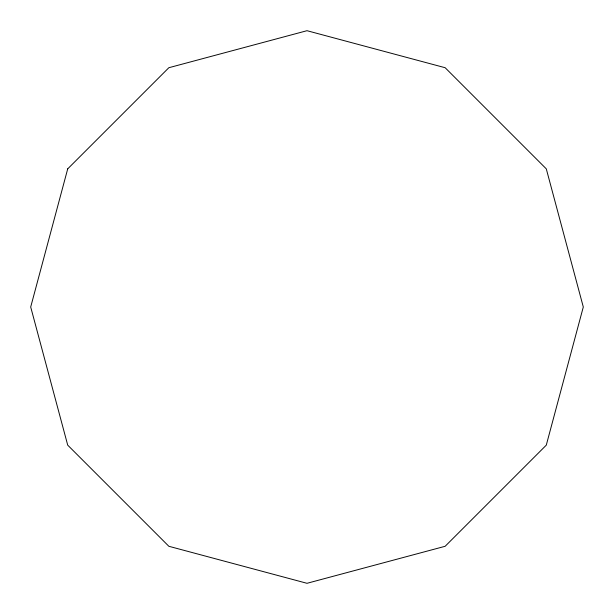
<?xml version="1.0" encoding="UTF-8"?>
<svg xmlns="http://www.w3.org/2000/svg" width="614" height="614" viewBox="0 0 614 614"><rect width="100%" height="100%" fill="white"/><g stroke="black" fill="none" stroke-linecap="round" stroke-linejoin="round"><path stroke-width="0.92" d="M67.717 168.85L30.7 307L67.717 445.15L168.85 546.283L307 583.3L445.15 546.283L546.283 445.15L583.3 307L546.283 168.85L445.15 67.717L307 30.7L168.85 67.717L67.717 168.85"/></g></svg>
